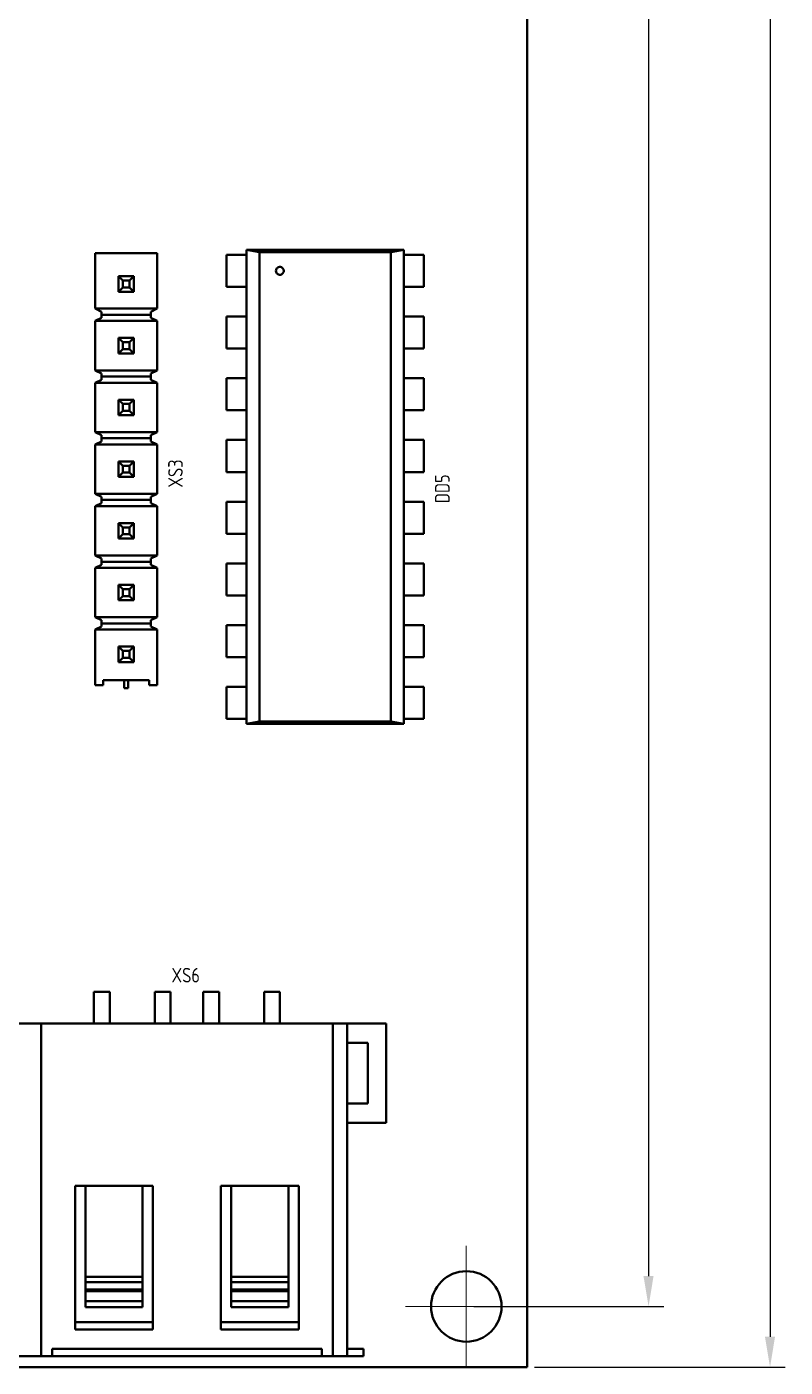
# Paper-space layout 'Layout1' of a CAD drawing. Extents: x -1 to 840, y -1 to 593.
# Drawn here: x 204.5 to 267, y 279.2 to 389.5 of the extents above; entities that cross this region are included whole.
import ezdxf

# ---------------------------------------------------------------- set-up
doc = ezdxf.new("R2010")
doc.units = 0
doc.header["$MEASUREMENT"] = 0
doc.layers.get('0').update_dxf_attribs({"linetype": 'CONTINUOUS', "lineweight": 15})
doc.layers.get('DEFPOINTS').update_dxf_attribs({"linetype": 'CONTINUOUS'})
doc.layers.add('Основная', color=7, linetype='CONTINUOUS', lineweight=40)
doc.styles.add('GOST type A0', font='', dxfattribs={"oblique": 15, "height": 3.5})
doc.styles.get('GOST type A0').set_extended_font_data('GOST type A')
doc.dimstyles.new('ISO-25', dxfattribs={"dimtxt": 2.5, "dimasz": 2.5, "dimexe": 1.25, "dimexo": 0.625, "dimtad": 1, "dimtxsty": 'Standard', "dimcen": 2.5, "dimadec": 0, "dimazin": 0, "dimtfac": 1, "dimtmove": 0, "dimatfit": 3, "dimfxl": 1, "dimarcsym": 0})

# ---------------------------------------------------------------- blocks, each defined once
blk = doc.blocks.new('*D23')
at = {"color": 0, "lineweight": -2, "transparency": 16777216}
for p, q in [((241.33, 514.17), (256.96, 514.17)), ((255.71, 511.67), (255.71, 286.67)), ((241.33, 284.17), (256.96, 284.17))]:
    blk.add_line(p, q, dxfattribs=at)
at = {"color": 0, "transparency": 16777216}
for points in [[(255.29, 511.67), (256.12, 511.67), (255.71, 514.17)], [(255.29, 286.67), (256.12, 286.67), (255.71, 284.17)]]:
    blk.add_solid(points, dxfattribs=at)
at = {"layer": 'DEFPOINTS', "color": 0, "transparency": 16777216}
for p in [(240.71, 514.17), (240.71, 284.17), (255.71, 284.17)]:
    blk.add_point(p, dxfattribs=at)
at = {"color": 0, "transparency": 16777216, "insert": (253.33, 399.17), "char_height": 3.5, "attachment_point": 5, "rotation": 90, "style": 'GOST type A0'}
blk.add_mtext('115*', dxfattribs=at)
blk = doc.blocks.new('*D24')
at = {"color": 0, "lineweight": -2, "transparency": 16777216}
for p, q in [((206.53, 536.37), (266.96, 536.37)), ((265.71, 533.87), (265.71, 281.67)), ((246.33, 279.17), (266.96, 279.17))]:
    blk.add_line(p, q, dxfattribs=at)
at = {"color": 0, "transparency": 16777216}
for points in [[(265.29, 533.87), (266.12, 533.87), (265.71, 536.37)], [(265.29, 281.67), (266.12, 281.67), (265.71, 279.17)]]:
    blk.add_solid(points, dxfattribs=at)
at = {"layer": 'DEFPOINTS', "color": 0, "transparency": 16777216}
for p in [(205.9, 536.37), (245.71, 279.17), (265.71, 279.17)]:
    blk.add_point(p, dxfattribs=at)
at = {"color": 0, "transparency": 16777216, "insert": (263.07, 407.77), "char_height": 3.5, "attachment_point": 5, "rotation": 90, "style": 'GOST type A0'}
blk.add_mtext('128,6*', dxfattribs=at)

psp = doc.layouts.get("Layout1")

# ---------------------------------------------------------------- linework, layer by layer
for p, q in [((240.706, 279.167), (240.706, 289.167)), ((240.706, 279.167), (240.706, 289.167)), ((235.706, 284.167), (245.706, 284.167)), ((235.706, 284.167), (245.706, 284.167))]:
    psp.add_line(p, q)
at = {"layer": 'Основная'}
for p, q in [((245.706, 279.167), (245.706, 519.167)), ((215.246, 370.867), (210.166, 370.867)), ((210.166, 370.867), (210.166, 366.295)), ((210.166, 370.867), (210.166, 366.295)), ((215.246, 370.867), (210.166, 370.867)), ((215.246, 370.867), (210.166, 370.867)), ((210.166, 370.867), (210.166, 366.295)), ((210.166, 370.867), (210.166, 366.295)), ((215.246, 370.867), (210.166, 370.867)), ((215.246, 366.295), (215.246, 370.867)), ((215.246, 370.867), (215.246, 366.295)), ((215.246, 366.295), (215.246, 370.867)), ((215.246, 370.867), (215.246, 366.295)), ((222.608, 370.727), (220.958, 370.727)), ((220.958, 370.727), (220.958, 368.087)), ((220.958, 370.727), (222.608, 370.727)), ((220.958, 368.087), (220.958, 370.727)), ((222.608, 370.727), (220.958, 370.727)), ((220.958, 370.727), (220.958, 368.087)), ((220.958, 370.727), (222.608, 370.727)), ((220.958, 368.087), (220.958, 370.727)), ((235.564, 371.135), (222.608, 371.135)), ((222.608, 371.135), (222.608, 370.727)), ((222.608, 332.119), (222.608, 371.135)), ((222.608, 371.135), (223.676, 370.931)), ((222.608, 371.135), (235.564, 371.135)), ((235.564, 371.135), (222.608, 371.135)), ((222.608, 371.135), (222.608, 370.727)), ((222.608, 332.119), (222.608, 371.135)), ((222.608, 371.135), (223.676, 370.931)), ((222.608, 371.135), (235.564, 371.135)), ((223.676, 332.323), (223.676, 370.931)), ((223.676, 370.931), (234.496, 370.931)), ((223.676, 332.323), (223.676, 370.931)), ((223.676, 370.931), (234.496, 370.931)), ((234.496, 370.931), (235.564, 371.135)), ((234.496, 370.931), (235.564, 371.135)), ((234.496, 332.323), (234.496, 370.931)), ((234.496, 332.323), (234.496, 370.931)), ((235.564, 370.727), (235.564, 371.135)), ((235.564, 332.119), (235.564, 371.135)), ((235.564, 370.727), (235.564, 371.135)), ((235.564, 332.119), (235.564, 371.135)), ((237.214, 370.727), (235.564, 370.727)), ((235.564, 370.727), (237.214, 370.727)), ((237.214, 370.727), (235.564, 370.727)), ((235.564, 370.727), (237.214, 370.727)), ((237.214, 368.087), (237.214, 370.727)), ((237.214, 370.727), (237.214, 368.087)), ((237.214, 368.087), (237.214, 370.727)), ((237.214, 370.727), (237.214, 368.087)), ((225.07, 369.563), (225.118, 369.629)), ((225.07, 369.563), (225.118, 369.629)), ((225.118, 369.629), (225.18, 369.681)), ((225.118, 369.629), (225.18, 369.681)), ((225.18, 369.681), (225.254, 369.715)), ((225.18, 369.681), (225.254, 369.715)), ((225.254, 369.715), (225.334, 369.731)), ((225.254, 369.715), (225.334, 369.731)), ((225.334, 369.731), (225.414, 369.725)), ((225.334, 369.731), (225.414, 369.725)), ((225.414, 369.725), (225.492, 369.699)), ((225.414, 369.725), (225.492, 369.699)), ((225.492, 369.699), (225.56, 369.657)), ((225.492, 369.699), (225.56, 369.657)), ((225.56, 369.657), (225.616, 369.597)), ((225.56, 369.657), (225.616, 369.597)), ((225.616, 369.597), (225.654, 369.527)), ((225.616, 369.597), (225.654, 369.527)), ((212.072, 368.961), (212.072, 367.691)), ((212.072, 368.961), (212.424, 368.609)), ((213.342, 368.961), (212.072, 368.961)), ((212.072, 368.961), (212.072, 367.691)), ((212.072, 368.961), (212.424, 368.609)), ((213.342, 368.961), (212.072, 368.961)), ((212.424, 368.609), (212.424, 368.043)), ((212.99, 368.609), (212.424, 368.609)), ((212.424, 368.609), (212.424, 368.043)), ((212.99, 368.609), (212.424, 368.609)), ((213.342, 368.961), (212.99, 368.609)), ((213.342, 368.961), (212.99, 368.609)), ((212.99, 368.609), (212.99, 368.043)), ((212.99, 368.609), (212.99, 368.043)), ((213.342, 368.961), (213.342, 367.691)), ((213.342, 368.961), (213.342, 367.691)), ((225.03, 369.407), (225.04, 369.487)), ((225.03, 369.407), (225.04, 369.487)), ((225.03, 369.407), (225.04, 369.327)), ((225.03, 369.407), (225.04, 369.327)), ((225.04, 369.487), (225.07, 369.563)), ((225.04, 369.487), (225.07, 369.563)), ((225.04, 369.327), (225.07, 369.251)), ((225.04, 369.327), (225.07, 369.251)), ((225.07, 369.251), (225.118, 369.185)), ((225.07, 369.251), (225.118, 369.185)), ((225.118, 369.185), (225.18, 369.133)), ((225.118, 369.185), (225.18, 369.133)), ((225.18, 369.133), (225.254, 369.099)), ((225.18, 369.133), (225.254, 369.099)), ((225.254, 369.099), (225.334, 369.083)), ((225.254, 369.099), (225.334, 369.083)), ((225.334, 369.083), (225.414, 369.089)), ((225.334, 369.083), (225.414, 369.089)), ((225.414, 369.089), (225.492, 369.113)), ((225.414, 369.089), (225.492, 369.113)), ((225.492, 369.113), (225.56, 369.157)), ((225.492, 369.113), (225.56, 369.157)), ((225.56, 369.157), (225.616, 369.217)), ((225.56, 369.157), (225.616, 369.217)), ((225.616, 369.217), (225.654, 369.287)), ((225.616, 369.217), (225.654, 369.287)), ((225.654, 369.527), (225.674, 369.447)), ((225.654, 369.527), (225.674, 369.447)), ((225.654, 369.287), (225.674, 369.367)), ((225.654, 369.287), (225.674, 369.367)), ((225.674, 369.447), (225.674, 369.367)), ((225.674, 369.447), (225.674, 369.367)), ((212.424, 368.043), (212.072, 367.691)), ((212.424, 368.043), (212.072, 367.691)), ((213.342, 367.691), (212.072, 367.691)), ((213.342, 367.691), (212.072, 367.691)), ((212.99, 368.043), (212.424, 368.043)), ((212.99, 368.043), (212.424, 368.043)), ((212.99, 368.043), (213.342, 367.691)), ((212.99, 368.043), (213.342, 367.691)), ((220.958, 368.087), (222.608, 368.087)), ((220.958, 368.087), (222.608, 368.087)), ((220.958, 368.087), (222.608, 368.087)), ((220.958, 368.087), (222.608, 368.087)), ((222.608, 368.087), (222.608, 365.647)), ((222.608, 368.087), (222.608, 365.647)), ((235.564, 365.647), (235.564, 368.087)), ((235.564, 368.087), (237.214, 368.087)), ((235.564, 368.087), (237.214, 368.087)), ((235.564, 365.647), (235.564, 368.087)), ((235.564, 368.087), (237.214, 368.087)), ((235.564, 368.087), (237.214, 368.087)), ((210.166, 366.295), (210.674, 366.047)), ((210.166, 366.295), (210.674, 366.047)), ((215.246, 366.295), (210.166, 366.295)), ((210.166, 366.295), (210.674, 366.047)), ((210.166, 366.295), (210.674, 366.047)), ((215.246, 366.295), (210.166, 366.295)), ((214.738, 366.047), (215.246, 366.295)), ((215.246, 366.295), (214.738, 366.047)), ((214.738, 366.047), (215.246, 366.295)), ((215.246, 366.295), (214.738, 366.047)), ((210.674, 365.527), (210.166, 365.279)), ((210.674, 365.527), (210.166, 365.279)), ((210.674, 365.527), (210.166, 365.279)), ((210.674, 365.527), (210.166, 365.279)), ((210.166, 365.279), (210.166, 361.215)), ((210.166, 365.279), (210.166, 361.215)), ((215.246, 365.279), (210.166, 365.279)), ((210.166, 365.279), (210.166, 361.215)), ((210.166, 365.279), (210.166, 361.215)), ((215.246, 365.279), (210.166, 365.279)), ((210.674, 366.047), (210.674, 365.527)), ((210.674, 366.047), (210.674, 365.787)), ((210.674, 366.047), (210.674, 365.527)), ((210.674, 366.047), (210.674, 365.787)), ((210.674, 365.787), (210.674, 365.527)), ((214.738, 365.787), (210.674, 365.787)), ((210.674, 365.787), (210.674, 365.527)), ((214.738, 365.787), (210.674, 365.787)), ((214.738, 365.527), (214.738, 366.047)), ((214.738, 366.047), (214.738, 365.787)), ((214.738, 365.527), (214.738, 366.047)), ((214.738, 366.047), (214.738, 365.787)), ((214.738, 365.787), (214.738, 365.527)), ((214.738, 365.787), (214.738, 365.527)), ((215.246, 365.279), (214.738, 365.527)), ((214.738, 365.527), (215.246, 365.279)), ((215.246, 365.279), (214.738, 365.527)), ((214.738, 365.527), (215.246, 365.279)), ((215.246, 361.215), (215.246, 365.279)), ((215.246, 365.279), (215.246, 361.215)), ((215.246, 361.215), (215.246, 365.279)), ((215.246, 365.279), (215.246, 361.215)), ((222.608, 365.647), (220.958, 365.647)), ((220.958, 365.647), (220.958, 363.007)), ((220.958, 365.647), (222.608, 365.647)), ((220.958, 363.007), (220.958, 365.647)), ((222.608, 365.647), (220.958, 365.647)), ((220.958, 365.647), (220.958, 363.007)), ((220.958, 365.647), (222.608, 365.647)), ((220.958, 363.007), (220.958, 365.647)), ((237.214, 365.647), (235.564, 365.647)), ((235.564, 365.647), (237.214, 365.647)), ((237.214, 365.647), (235.564, 365.647)), ((235.564, 365.647), (237.214, 365.647)), ((237.214, 363.007), (237.214, 365.647)), ((237.214, 365.647), (237.214, 363.007)), ((237.214, 363.007), (237.214, 365.647)), ((237.214, 365.647), (237.214, 363.007)), ((212.072, 363.881), (212.072, 362.611)), ((212.072, 363.881), (212.424, 363.529)), ((213.342, 363.881), (212.072, 363.881)), ((212.072, 363.881), (212.072, 362.611)), ((212.072, 363.881), (212.424, 363.529)), ((213.342, 363.881), (212.072, 363.881)), ((212.424, 363.529), (212.424, 362.963)), ((212.424, 363.529), (212.99, 363.529)), ((212.424, 363.529), (212.424, 362.963)), ((212.424, 363.529), (212.99, 363.529)), ((213.342, 363.881), (212.99, 363.529)), ((213.342, 363.881), (212.99, 363.529)), ((212.99, 363.529), (212.99, 362.963)), ((212.99, 363.529), (212.99, 362.963)), ((213.342, 363.881), (213.342, 362.611)), ((213.342, 363.881), (213.342, 362.611)), ((220.958, 363.007), (222.608, 363.007)), ((220.958, 363.007), (222.608, 363.007)), ((220.958, 363.007), (222.608, 363.007)), ((220.958, 363.007), (222.608, 363.007)), ((222.608, 363.007), (222.608, 360.567)), ((222.608, 363.007), (222.608, 360.567)), ((235.564, 360.567), (235.564, 363.007)), ((235.564, 363.007), (237.214, 363.007)), ((235.564, 363.007), (237.214, 363.007)), ((235.564, 360.567), (235.564, 363.007)), ((235.564, 363.007), (237.214, 363.007)), ((235.564, 363.007), (237.214, 363.007)), ((212.424, 362.963), (212.072, 362.611)), ((212.424, 362.963), (212.072, 362.611)), ((213.342, 362.611), (212.072, 362.611)), ((213.342, 362.611), (212.072, 362.611)), ((212.99, 362.963), (212.424, 362.963)), ((212.99, 362.963), (212.424, 362.963)), ((212.99, 362.963), (213.342, 362.611)), ((212.99, 362.963), (213.342, 362.611)), ((210.166, 361.215), (210.674, 360.967)), ((210.166, 361.215), (210.674, 360.967)), ((215.246, 361.215), (210.166, 361.215)), ((210.166, 361.215), (210.674, 360.967)), ((210.166, 361.215), (210.674, 360.967)), ((215.246, 361.215), (210.166, 361.215)), ((210.674, 360.967), (210.674, 360.447)), ((210.674, 360.967), (210.674, 360.707)), ((210.674, 360.967), (210.674, 360.447)), ((210.674, 360.967), (210.674, 360.707)), ((214.738, 360.967), (215.246, 361.215)), ((215.246, 361.215), (214.738, 360.967)), ((214.738, 360.967), (215.246, 361.215)), ((215.246, 361.215), (214.738, 360.967)), ((214.738, 360.447), (214.738, 360.967)), ((214.738, 360.967), (214.738, 360.707)), ((214.738, 360.447), (214.738, 360.967)), ((214.738, 360.967), (214.738, 360.707)), ((210.674, 360.447), (210.166, 360.199)), ((210.674, 360.447), (210.166, 360.199)), ((210.674, 360.447), (210.166, 360.199)), ((210.674, 360.447), (210.166, 360.199)), ((210.166, 360.199), (210.166, 356.135)), ((210.166, 360.199), (210.166, 356.135)), ((215.246, 360.199), (210.166, 360.199)), ((210.166, 360.199), (210.166, 356.135)), ((210.166, 360.199), (210.166, 356.135)), ((215.246, 360.199), (210.166, 360.199)), ((210.674, 360.707), (210.674, 360.447)), ((214.738, 360.707), (210.674, 360.707)), ((210.674, 360.707), (210.674, 360.447)), ((214.738, 360.707), (210.674, 360.707)), ((214.738, 360.707), (214.738, 360.447)), ((214.738, 360.707), (214.738, 360.447)), ((215.246, 360.199), (214.738, 360.447)), ((214.738, 360.447), (215.246, 360.199)), ((215.246, 360.199), (214.738, 360.447)), ((214.738, 360.447), (215.246, 360.199)), ((215.246, 356.135), (215.246, 360.199)), ((215.246, 360.199), (215.246, 356.135)), ((215.246, 356.135), (215.246, 360.199)), ((215.246, 360.199), (215.246, 356.135)), ((222.608, 360.567), (220.958, 360.567)), ((220.958, 360.567), (220.958, 357.927)), ((220.958, 360.567), (222.608, 360.567)), ((220.958, 357.927), (220.958, 360.567)), ((222.608, 360.567), (220.958, 360.567)), ((220.958, 360.567), (220.958, 357.927)), ((220.958, 360.567), (222.608, 360.567)), ((220.958, 357.927), (220.958, 360.567)), ((237.214, 360.567), (235.564, 360.567)), ((235.564, 360.567), (237.214, 360.567)), ((237.214, 360.567), (235.564, 360.567)), ((235.564, 360.567), (237.214, 360.567)), ((237.214, 357.927), (237.214, 360.567)), ((237.214, 360.567), (237.214, 357.927)), ((237.214, 357.927), (237.214, 360.567)), ((237.214, 360.567), (237.214, 357.927)), ((212.072, 358.801), (212.072, 357.531)), ((212.072, 358.801), (212.424, 358.449)), ((213.342, 358.801), (212.072, 358.801)), ((212.072, 358.801), (212.072, 357.531)), ((212.072, 358.801), (212.424, 358.449)), ((213.342, 358.801), (212.072, 358.801)), ((213.342, 358.801), (212.99, 358.449)), ((213.342, 358.801), (212.99, 358.449)), ((213.342, 358.801), (213.342, 357.531)), ((213.342, 358.801), (213.342, 357.531)), ((212.424, 357.883), (212.072, 357.531)), ((212.424, 357.883), (212.072, 357.531)), ((213.342, 357.531), (212.072, 357.531)), ((213.342, 357.531), (212.072, 357.531)), ((212.424, 358.449), (212.424, 357.883)), ((212.424, 358.449), (212.99, 358.449)), ((212.424, 358.449), (212.424, 357.883)), ((212.424, 358.449), (212.99, 358.449)), ((212.99, 357.883), (212.424, 357.883)), ((212.99, 357.883), (212.424, 357.883)), ((212.99, 358.449), (212.99, 357.883)), ((212.99, 358.449), (212.99, 357.883)), ((212.99, 357.883), (213.342, 357.531)), ((212.99, 357.883), (213.342, 357.531)), ((220.958, 357.927), (222.608, 357.927)), ((220.958, 357.927), (222.608, 357.927)), ((220.958, 357.927), (222.608, 357.927)), ((220.958, 357.927), (222.608, 357.927)), ((222.608, 357.927), (222.608, 355.487)), ((222.608, 357.927), (222.608, 355.487)), ((235.564, 355.487), (235.564, 357.927)), ((235.564, 357.927), (237.214, 357.927)), ((235.564, 357.927), (237.214, 357.927)), ((235.564, 355.487), (235.564, 357.927)), ((235.564, 357.927), (237.214, 357.927)), ((235.564, 357.927), (237.214, 357.927)), ((210.166, 356.135), (210.674, 355.887)), ((210.166, 356.135), (210.674, 355.887)), ((210.166, 356.135), (215.246, 356.135)), ((210.166, 356.135), (210.674, 355.887)), ((210.166, 356.135), (210.674, 355.887)), ((210.166, 356.135), (215.246, 356.135)), ((210.674, 355.367), (210.166, 355.119)), ((210.674, 355.367), (210.166, 355.119)), ((210.674, 355.367), (210.166, 355.119)), ((210.674, 355.367), (210.166, 355.119)), ((210.674, 355.887), (210.674, 355.367)), ((210.674, 355.887), (210.674, 355.627)), ((210.674, 355.887), (210.674, 355.367)), ((210.674, 355.887), (210.674, 355.627)), ((210.674, 355.627), (210.674, 355.367)), ((210.674, 355.627), (214.738, 355.627)), ((210.674, 355.627), (210.674, 355.367)), ((210.674, 355.627), (214.738, 355.627)), ((214.738, 355.887), (215.246, 356.135)), ((215.246, 356.135), (214.738, 355.887)), ((214.738, 355.887), (215.246, 356.135)), ((215.246, 356.135), (214.738, 355.887)), ((214.738, 355.367), (214.738, 355.887)), ((214.738, 355.887), (214.738, 355.627)), ((214.738, 355.367), (214.738, 355.887)), ((214.738, 355.887), (214.738, 355.627)), ((214.738, 355.627), (214.738, 355.367)), ((214.738, 355.627), (214.738, 355.367)), ((215.246, 355.119), (214.738, 355.367)), ((214.738, 355.367), (215.246, 355.119)), ((215.246, 355.119), (214.738, 355.367)), ((214.738, 355.367), (215.246, 355.119)), ((222.608, 355.487), (220.958, 355.487)), ((220.958, 355.487), (220.958, 352.847)), ((220.958, 355.487), (222.608, 355.487)), ((220.958, 352.847), (220.958, 355.487)), ((222.608, 355.487), (220.958, 355.487)), ((220.958, 355.487), (220.958, 352.847)), ((220.958, 355.487), (222.608, 355.487)), ((220.958, 352.847), (220.958, 355.487)), ((237.214, 355.487), (235.564, 355.487)), ((235.564, 355.487), (237.214, 355.487)), ((237.214, 355.487), (235.564, 355.487)), ((235.564, 355.487), (237.214, 355.487)), ((237.214, 352.847), (237.214, 355.487)), ((237.214, 355.487), (237.214, 352.847)), ((237.214, 352.847), (237.214, 355.487)), ((237.214, 355.487), (237.214, 352.847)), ((210.166, 355.119), (210.166, 351.055)), ((210.166, 355.119), (210.166, 351.055)), ((210.166, 355.119), (215.246, 355.119)), ((210.166, 355.119), (210.166, 351.055)), ((210.166, 355.119), (210.166, 351.055)), ((210.166, 355.119), (215.246, 355.119)), ((215.246, 351.055), (215.246, 355.119)), ((215.246, 355.119), (215.246, 351.055)), ((215.246, 351.055), (215.246, 355.119)), ((215.246, 355.119), (215.246, 351.055)), ((212.072, 353.721), (212.072, 352.451)), ((212.072, 353.721), (212.424, 353.369)), ((212.072, 353.721), (213.342, 353.721)), ((212.072, 353.721), (212.072, 352.451)), ((212.072, 353.721), (212.424, 353.369)), ((212.072, 353.721), (213.342, 353.721)), ((212.424, 353.369), (212.424, 352.803)), ((212.99, 353.369), (212.424, 353.369)), ((212.424, 353.369), (212.424, 352.803)), ((212.99, 353.369), (212.424, 353.369)), ((213.342, 353.721), (212.99, 353.369)), ((213.342, 353.721), (212.99, 353.369)), ((212.99, 353.369), (212.99, 352.803)), ((212.99, 353.369), (212.99, 352.803)), ((213.342, 353.721), (213.342, 352.451)), ((213.342, 353.721), (213.342, 352.451)), ((212.424, 352.803), (212.072, 352.451)), ((212.424, 352.803), (212.072, 352.451)), ((213.342, 352.451), (212.072, 352.451)), ((213.342, 352.451), (212.072, 352.451)), ((212.424, 352.803), (212.99, 352.803)), ((212.424, 352.803), (212.99, 352.803)), ((212.99, 352.803), (213.342, 352.451)), ((212.99, 352.803), (213.342, 352.451)), ((220.958, 352.847), (222.608, 352.847)), ((220.958, 352.847), (222.608, 352.847)), ((220.958, 352.847), (222.608, 352.847)), ((220.958, 352.847), (222.608, 352.847)), ((222.608, 352.847), (222.608, 350.407)), ((222.608, 352.847), (222.608, 350.407)), ((235.564, 350.407), (235.564, 352.847)), ((235.564, 352.847), (237.214, 352.847)), ((235.564, 352.847), (237.214, 352.847)), ((235.564, 350.407), (235.564, 352.847)), ((235.564, 352.847), (237.214, 352.847)), ((235.564, 352.847), (237.214, 352.847)), ((210.166, 351.055), (210.674, 350.807)), ((210.166, 351.055), (210.674, 350.807)), ((210.166, 351.055), (215.246, 351.055)), ((210.166, 351.055), (210.674, 350.807)), ((210.166, 351.055), (210.674, 350.807)), ((210.166, 351.055), (215.246, 351.055)), ((214.738, 350.807), (215.246, 351.055)), ((215.246, 351.055), (214.738, 350.807)), ((214.738, 350.807), (215.246, 351.055)), ((215.246, 351.055), (214.738, 350.807)), ((210.674, 350.287), (210.166, 350.039)), ((210.674, 350.287), (210.166, 350.039)), ((210.674, 350.287), (210.166, 350.039)), ((210.674, 350.287), (210.166, 350.039)), ((210.166, 350.039), (210.166, 345.975)), ((210.166, 350.039), (210.166, 345.975)), ((210.166, 350.039), (215.246, 350.039)), ((210.166, 350.039), (210.166, 345.975)), ((210.166, 350.039), (210.166, 345.975)), ((210.166, 350.039), (215.246, 350.039)), ((210.674, 350.807), (210.674, 350.287)), ((210.674, 350.807), (210.674, 350.547)), ((210.674, 350.807), (210.674, 350.287)), ((210.674, 350.807), (210.674, 350.547)), ((210.674, 350.547), (210.674, 350.287)), ((210.674, 350.547), (214.738, 350.547)), ((210.674, 350.547), (210.674, 350.287)), ((210.674, 350.547), (214.738, 350.547)), ((214.738, 350.287), (214.738, 350.807)), ((214.738, 350.807), (214.738, 350.547)), ((214.738, 350.287), (214.738, 350.807)), ((214.738, 350.807), (214.738, 350.547)), ((214.738, 350.547), (214.738, 350.287)), ((214.738, 350.547), (214.738, 350.287)), ((215.246, 350.039), (214.738, 350.287)), ((214.738, 350.287), (215.246, 350.039)), ((215.246, 350.039), (214.738, 350.287)), ((214.738, 350.287), (215.246, 350.039)), ((215.246, 345.975), (215.246, 350.039)), ((215.246, 350.039), (215.246, 345.975)), ((215.246, 345.975), (215.246, 350.039)), ((215.246, 350.039), (215.246, 345.975)), ((222.608, 350.407), (220.958, 350.407)), ((220.958, 350.407), (220.958, 347.767)), ((220.958, 350.407), (222.608, 350.407)), ((220.958, 347.767), (220.958, 350.407)), ((222.608, 350.407), (220.958, 350.407)), ((220.958, 350.407), (220.958, 347.767)), ((220.958, 350.407), (222.608, 350.407)), ((220.958, 347.767), (220.958, 350.407)), ((237.214, 350.407), (235.564, 350.407)), ((235.564, 350.407), (237.214, 350.407)), ((237.214, 350.407), (235.564, 350.407)), ((235.564, 350.407), (237.214, 350.407)), ((237.214, 347.767), (237.214, 350.407)), ((237.214, 350.407), (237.214, 347.767)), ((237.214, 347.767), (237.214, 350.407)), ((237.214, 350.407), (237.214, 347.767)), ((212.072, 348.641), (212.072, 347.371)), ((212.072, 348.641), (212.424, 348.289)), ((213.342, 348.641), (212.072, 348.641)), ((212.072, 348.641), (212.072, 347.371)), ((212.072, 348.641), (212.424, 348.289)), ((213.342, 348.641), (212.072, 348.641)), ((213.342, 348.641), (212.99, 348.289)), ((213.342, 348.641), (212.99, 348.289)), ((213.342, 348.641), (213.342, 347.371)), ((213.342, 348.641), (213.342, 347.371)), ((212.424, 347.723), (212.072, 347.371)), ((212.424, 347.723), (212.072, 347.371)), ((212.424, 348.289), (212.424, 347.723)), ((212.424, 348.289), (212.99, 348.289)), ((212.424, 348.289), (212.424, 347.723)), ((212.424, 348.289), (212.99, 348.289)), ((212.99, 347.723), (212.424, 347.723)), ((212.99, 347.723), (212.424, 347.723)), ((212.99, 348.289), (212.99, 347.723)), ((212.99, 348.289), (212.99, 347.723)), ((212.99, 347.723), (213.342, 347.371)), ((212.99, 347.723), (213.342, 347.371)), ((220.958, 347.767), (222.608, 347.767)), ((220.958, 347.767), (222.608, 347.767)), ((220.958, 347.767), (222.608, 347.767)), ((220.958, 347.767), (222.608, 347.767)), ((222.608, 347.767), (222.608, 345.327)), ((222.608, 347.767), (222.608, 345.327)), ((235.564, 345.327), (235.564, 347.767)), ((235.564, 347.767), (237.214, 347.767)), ((235.564, 347.767), (237.214, 347.767)), ((235.564, 345.327), (235.564, 347.767)), ((235.564, 347.767), (237.214, 347.767)), ((235.564, 347.767), (237.214, 347.767)), ((213.342, 347.371), (212.072, 347.371)), ((213.342, 347.371), (212.072, 347.371)), ((210.166, 345.975), (210.674, 345.727)), ((210.166, 345.975), (210.674, 345.727)), ((215.246, 345.975), (210.166, 345.975)), ((210.166, 345.975), (210.674, 345.727)), ((210.166, 345.975), (210.674, 345.727)), ((215.246, 345.975), (210.166, 345.975)), ((210.674, 345.727), (210.674, 345.207)), ((210.674, 345.727), (210.674, 345.467)), ((210.674, 345.727), (210.674, 345.207)), ((210.674, 345.727), (210.674, 345.467)), ((210.674, 345.467), (210.674, 345.207)), ((214.738, 345.467), (210.674, 345.467)), ((210.674, 345.467), (210.674, 345.207)), ((214.738, 345.467), (210.674, 345.467)), ((214.738, 345.727), (215.246, 345.975)), ((215.246, 345.975), (214.738, 345.727)), ((214.738, 345.727), (215.246, 345.975)), ((215.246, 345.975), (214.738, 345.727)), ((214.738, 345.207), (214.738, 345.727)), ((214.738, 345.727), (214.738, 345.467)), ((214.738, 345.207), (214.738, 345.727)), ((214.738, 345.727), (214.738, 345.467)), ((214.738, 345.467), (214.738, 345.207)), ((214.738, 345.467), (214.738, 345.207)), ((222.608, 345.327), (220.958, 345.327)), ((220.958, 345.327), (220.958, 342.687)), ((220.958, 345.327), (222.608, 345.327)), ((220.958, 342.687), (220.958, 345.327)), ((222.608, 345.327), (220.958, 345.327)), ((220.958, 345.327), (220.958, 342.687)), ((220.958, 345.327), (222.608, 345.327)), ((220.958, 342.687), (220.958, 345.327)), ((237.214, 345.327), (235.564, 345.327)), ((235.564, 345.327), (237.214, 345.327)), ((237.214, 345.327), (235.564, 345.327)), ((235.564, 345.327), (237.214, 345.327)), ((237.214, 342.687), (237.214, 345.327)), ((237.214, 345.327), (237.214, 342.687)), ((237.214, 342.687), (237.214, 345.327)), ((237.214, 345.327), (237.214, 342.687)), ((210.674, 345.207), (210.166, 344.959)), ((210.674, 345.207), (210.166, 344.959)), ((210.674, 345.207), (210.166, 344.959)), ((210.674, 345.207), (210.166, 344.959)), ((210.166, 344.959), (210.166, 340.895)), ((210.166, 344.959), (210.166, 340.895)), ((215.246, 344.959), (210.166, 344.959)), ((210.166, 344.959), (210.166, 340.895)), ((210.166, 344.959), (210.166, 340.895)), ((215.246, 344.959), (210.166, 344.959)), ((215.246, 344.959), (214.738, 345.207)), ((214.738, 345.207), (215.246, 344.959)), ((215.246, 344.959), (214.738, 345.207)), ((214.738, 345.207), (215.246, 344.959)), ((215.246, 340.895), (215.246, 344.959)), ((215.246, 344.959), (215.246, 340.895)), ((215.246, 340.895), (215.246, 344.959)), ((215.246, 344.959), (215.246, 340.895)), ((212.072, 343.561), (212.072, 342.291)), ((212.072, 343.561), (212.424, 343.209)), ((213.342, 343.561), (212.072, 343.561)), ((212.072, 343.561), (212.072, 342.291)), ((212.072, 343.561), (212.424, 343.209)), ((213.342, 343.561), (212.072, 343.561)), ((212.424, 343.209), (212.424, 342.643)), ((212.99, 343.209), (212.424, 343.209)), ((212.424, 343.209), (212.424, 342.643)), ((212.99, 343.209), (212.424, 343.209)), ((213.342, 343.561), (212.99, 343.209)), ((213.342, 343.561), (212.99, 343.209)), ((212.99, 343.209), (212.99, 342.643)), ((212.99, 343.209), (212.99, 342.643)), ((213.342, 343.561), (213.342, 342.291)), ((213.342, 343.561), (213.342, 342.291)), ((212.424, 342.643), (212.072, 342.291)), ((212.424, 342.643), (212.072, 342.291)), ((213.342, 342.291), (212.072, 342.291)), ((213.342, 342.291), (212.072, 342.291)), ((212.99, 342.643), (212.424, 342.643)), ((212.99, 342.643), (212.424, 342.643)), ((212.99, 342.643), (213.342, 342.291)), ((212.99, 342.643), (213.342, 342.291)), ((220.958, 342.687), (222.608, 342.687)), ((220.958, 342.687), (222.608, 342.687)), ((220.958, 342.687), (222.608, 342.687)), ((220.958, 342.687), (222.608, 342.687)), ((222.608, 342.687), (222.608, 340.247)), ((222.608, 342.687), (222.608, 340.247)), ((235.564, 340.247), (235.564, 342.687)), ((235.564, 342.687), (237.214, 342.687)), ((235.564, 342.687), (237.214, 342.687)), ((235.564, 340.247), (235.564, 342.687)), ((235.564, 342.687), (237.214, 342.687)), ((235.564, 342.687), (237.214, 342.687)), ((210.166, 340.895), (210.674, 340.647)), ((210.166, 340.895), (210.674, 340.647)), ((215.246, 340.895), (210.166, 340.895)), ((210.166, 340.895), (210.674, 340.647)), ((210.166, 340.895), (210.674, 340.647)), ((215.246, 340.895), (210.166, 340.895)), ((210.674, 340.127), (210.166, 339.879)), ((210.674, 340.127), (210.166, 339.879)), ((210.674, 340.127), (210.166, 339.879)), ((210.674, 340.127), (210.166, 339.879)), ((210.166, 339.879), (210.166, 335.307)), ((210.166, 339.879), (210.166, 335.307)), ((215.246, 339.879), (210.166, 339.879)), ((210.166, 339.879), (210.166, 335.307)), ((210.166, 339.879), (210.166, 335.307)), ((215.246, 339.879), (210.166, 339.879)), ((210.674, 340.647), (210.674, 340.127)), ((210.674, 340.647), (210.674, 340.387)), ((210.674, 340.647), (210.674, 340.127)), ((210.674, 340.647), (210.674, 340.387)), ((210.674, 340.387), (210.674, 340.127)), ((214.738, 340.387), (210.674, 340.387)), ((210.674, 340.387), (210.674, 340.127)), ((214.738, 340.387), (210.674, 340.387)), ((214.738, 340.647), (215.246, 340.895)), ((215.246, 340.895), (214.738, 340.647)), ((214.738, 340.647), (215.246, 340.895)), ((215.246, 340.895), (214.738, 340.647)), ((214.738, 340.127), (214.738, 340.647)), ((214.738, 340.647), (214.738, 340.387)), ((214.738, 340.127), (214.738, 340.647)), ((214.738, 340.647), (214.738, 340.387)), ((214.738, 340.387), (214.738, 340.127)), ((214.738, 340.387), (214.738, 340.127)), ((215.246, 339.879), (214.738, 340.127)), ((214.738, 340.127), (215.246, 339.879)), ((215.246, 339.879), (214.738, 340.127)), ((214.738, 340.127), (215.246, 339.879)), ((215.246, 335.307), (215.246, 339.879)), ((215.246, 339.879), (215.246, 335.307)), ((215.246, 335.307), (215.246, 339.879)), ((215.246, 339.879), (215.246, 335.307)), ((222.608, 340.247), (220.958, 340.247)), ((220.958, 340.247), (220.958, 337.607)), ((220.958, 340.247), (222.608, 340.247)), ((220.958, 337.607), (220.958, 340.247)), ((222.608, 340.247), (220.958, 340.247)), ((220.958, 340.247), (220.958, 337.607)), ((220.958, 340.247), (222.608, 340.247)), ((220.958, 337.607), (220.958, 340.247)), ((237.214, 340.247), (235.564, 340.247)), ((235.564, 340.247), (237.214, 340.247)), ((237.214, 340.247), (235.564, 340.247)), ((235.564, 340.247), (237.214, 340.247)), ((237.214, 337.607), (237.214, 340.247)), ((237.214, 340.247), (237.214, 337.607)), ((237.214, 337.607), (237.214, 340.247)), ((237.214, 340.247), (237.214, 337.607)), ((212.072, 338.481), (212.072, 337.211)), ((212.072, 338.481), (212.424, 338.129)), ((213.342, 338.481), (212.072, 338.481)), ((212.072, 338.481), (212.072, 337.211)), ((212.072, 338.481), (212.424, 338.129)), ((213.342, 338.481), (212.072, 338.481)), ((212.424, 338.129), (212.424, 337.563)), ((212.99, 338.129), (212.424, 338.129)), ((212.424, 338.129), (212.424, 337.563)), ((212.99, 338.129), (212.424, 338.129)), ((213.342, 338.481), (212.99, 338.129)), ((213.342, 338.481), (212.99, 338.129)), ((212.99, 338.129), (212.99, 337.563)), ((212.99, 338.129), (212.99, 337.563)), ((213.342, 338.481), (213.342, 337.211)), ((213.342, 338.481), (213.342, 337.211)), ((220.958, 337.607), (222.608, 337.607)), ((220.958, 337.607), (222.608, 337.607)), ((220.958, 337.607), (222.608, 337.607)), ((220.958, 337.607), (222.608, 337.607)), ((222.608, 337.607), (222.608, 335.167)), ((222.608, 337.607), (222.608, 335.167)), ((235.564, 335.167), (235.564, 337.607)), ((235.564, 337.607), (237.214, 337.607)), ((235.564, 337.607), (237.214, 337.607)), ((235.564, 335.167), (235.564, 337.607)), ((235.564, 337.607), (237.214, 337.607)), ((235.564, 337.607), (237.214, 337.607)), ((212.424, 337.563), (212.072, 337.211)), ((212.424, 337.563), (212.072, 337.211)), ((213.342, 337.211), (212.072, 337.211)), ((213.342, 337.211), (212.072, 337.211)), ((212.99, 337.563), (212.424, 337.563)), ((212.99, 337.563), (212.424, 337.563)), ((212.99, 337.563), (213.342, 337.211)), ((212.99, 337.563), (213.342, 337.211)), ((210.826, 335.307), (210.826, 335.713)), ((210.826, 335.713), (212.534, 335.713)), ((214.586, 335.713), (210.826, 335.713)), ((210.826, 335.713), (210.826, 335.307)), ((210.826, 335.307), (210.826, 335.713)), ((210.826, 335.713), (212.534, 335.713)), ((214.586, 335.713), (210.826, 335.713)), ((210.826, 335.713), (210.826, 335.307)), ((212.534, 335.713), (212.534, 335.053)), ((212.534, 335.713), (212.534, 335.053)), ((212.534, 335.713), (212.534, 335.053)), ((212.534, 335.713), (212.534, 335.053)), ((212.878, 335.053), (212.878, 335.713)), ((212.878, 335.713), (214.586, 335.713)), ((212.878, 335.713), (212.878, 335.053)), ((212.878, 335.053), (212.878, 335.713)), ((212.878, 335.713), (214.586, 335.713)), ((212.878, 335.713), (212.878, 335.053)), ((214.586, 335.713), (214.586, 335.307)), ((214.586, 335.713), (214.586, 335.307)), ((214.586, 335.713), (214.586, 335.307)), ((214.586, 335.713), (214.586, 335.307)), ((210.166, 335.307), (210.826, 335.307)), ((210.826, 335.307), (210.166, 335.307)), ((210.166, 335.307), (210.826, 335.307)), ((210.826, 335.307), (210.166, 335.307)), ((212.534, 335.053), (212.878, 335.053)), ((212.878, 335.053), (212.534, 335.053)), ((212.534, 335.053), (212.878, 335.053)), ((212.878, 335.053), (212.534, 335.053)), ((214.586, 335.307), (215.246, 335.307)), ((215.246, 335.307), (214.586, 335.307)), ((214.586, 335.307), (215.246, 335.307)), ((215.246, 335.307), (214.586, 335.307)), ((222.608, 335.167), (220.958, 335.167)), ((220.958, 335.167), (220.958, 332.527)), ((220.958, 335.167), (222.608, 335.167)), ((220.958, 332.527), (220.958, 335.167)), ((222.608, 335.167), (220.958, 335.167)), ((220.958, 335.167), (220.958, 332.527)), ((220.958, 335.167), (222.608, 335.167)), ((220.958, 332.527), (220.958, 335.167)), ((237.214, 335.167), (235.564, 335.167)), ((235.564, 335.167), (237.214, 335.167)), ((237.214, 335.167), (235.564, 335.167)), ((235.564, 335.167), (237.214, 335.167)), ((237.214, 332.527), (237.214, 335.167)), ((237.214, 332.527), (237.214, 335.167)), ((237.214, 332.527), (237.214, 335.167)), ((237.214, 332.527), (237.214, 335.167)), ((220.958, 332.527), (222.608, 332.527)), ((220.958, 332.527), (222.608, 332.527)), ((220.958, 332.527), (222.608, 332.527)), ((220.958, 332.527), (222.608, 332.527)), ((222.608, 332.527), (222.608, 332.119)), ((222.608, 332.527), (222.608, 332.119)), ((222.608, 332.119), (223.676, 332.323)), ((222.608, 332.119), (223.676, 332.323)), ((222.608, 332.119), (235.564, 332.119)), ((222.608, 332.119), (235.564, 332.119)), ((222.608, 332.119), (235.564, 332.119)), ((222.608, 332.119), (235.564, 332.119)), ((223.676, 332.323), (234.496, 332.323)), ((223.676, 332.323), (234.496, 332.323)), ((234.496, 332.323), (235.564, 332.119)), ((234.496, 332.323), (235.564, 332.119)), ((235.564, 332.527), (237.214, 332.527)), ((235.564, 332.119), (235.564, 332.527)), ((235.564, 332.527), (237.214, 332.527)), ((235.564, 332.527), (237.214, 332.527)), ((235.564, 332.119), (235.564, 332.527)), ((235.564, 332.527), (237.214, 332.527)), ((211.356, 310.067), (210.056, 310.067)), ((210.056, 310.067), (210.056, 307.467)), ((210.056, 310.067), (210.056, 307.467)), ((210.056, 310.067), (211.356, 310.067)), ((211.356, 310.067), (210.056, 310.067)), ((210.056, 310.067), (210.056, 307.467)), ((210.056, 310.067), (210.056, 307.467)), ((210.056, 310.067), (211.356, 310.067)), ((211.356, 307.467), (211.356, 310.067)), ((211.356, 310.067), (211.356, 307.467)), ((211.356, 307.467), (211.356, 310.067)), ((211.356, 310.067), (211.356, 307.467)), ((216.356, 310.067), (215.056, 310.067)), ((215.056, 310.067), (215.056, 307.467)), ((215.056, 310.067), (216.356, 310.067)), ((215.056, 307.467), (215.056, 310.067)), ((216.356, 310.067), (215.056, 310.067)), ((215.056, 310.067), (215.056, 307.467)), ((215.056, 310.067), (216.356, 310.067)), ((215.056, 307.467), (215.056, 310.067)), ((216.356, 307.467), (216.356, 310.067)), ((216.356, 307.467), (216.356, 310.067)), ((216.356, 307.467), (216.356, 310.067)), ((216.356, 307.467), (216.356, 310.067)), ((220.356, 310.067), (219.056, 310.067)), ((219.056, 310.067), (219.056, 307.467)), ((219.056, 310.067), (220.356, 310.067)), ((219.056, 307.467), (219.056, 310.067)), ((220.356, 310.067), (219.056, 310.067)), ((219.056, 310.067), (219.056, 307.467)), ((219.056, 310.067), (220.356, 310.067)), ((219.056, 307.467), (219.056, 310.067)), ((220.356, 307.467), (220.356, 310.067)), ((220.356, 307.467), (220.356, 310.067)), ((220.356, 307.467), (220.356, 310.067)), ((220.356, 307.467), (220.356, 310.067)), ((225.356, 310.067), (224.056, 310.067)), ((224.056, 310.067), (224.056, 307.467)), ((224.056, 310.067), (225.356, 310.067)), ((224.056, 310.067), (224.056, 307.467)), ((225.356, 310.067), (224.056, 310.067)), ((224.056, 310.067), (224.056, 307.467)), ((224.056, 310.067), (225.356, 310.067)), ((224.056, 310.067), (224.056, 307.467)), ((225.356, 307.467), (225.356, 310.067)), ((225.356, 310.067), (225.356, 307.467)), ((225.356, 307.467), (225.356, 310.067)), ((225.356, 310.067), (225.356, 307.467)), ((210.056, 307.467), (201.306, 307.467)), ((210.056, 307.467), (201.306, 307.467)), ((204.506, 307.467), (204.546, 307.467)), ((204.506, 307.467), (204.546, 307.467)), ((204.546, 307.467), (204.666, 307.467)), ((204.546, 307.467), (204.666, 307.467)), ((204.666, 307.467), (204.858, 307.467)), ((204.666, 307.467), (204.858, 307.467)), ((204.858, 307.467), (205.106, 307.467)), ((204.858, 307.467), (205.106, 307.467)), ((205.106, 307.467), (205.396, 307.467)), ((205.106, 307.467), (205.396, 307.467)), ((205.396, 307.467), (205.706, 307.467)), ((205.396, 307.467), (205.706, 307.467)), ((205.706, 307.467), (229.706, 307.467)), ((205.706, 307.467), (229.706, 307.467)), ((205.706, 280.067), (205.706, 307.467)), ((205.706, 307.467), (229.706, 307.467)), ((205.706, 307.467), (229.706, 307.467)), ((205.706, 280.067), (205.706, 307.467)), ((215.056, 307.467), (211.356, 307.467)), ((215.056, 307.467), (211.356, 307.467)), ((219.056, 307.467), (216.356, 307.467)), ((219.056, 307.467), (216.356, 307.467)), ((224.056, 307.467), (220.356, 307.467)), ((224.056, 307.467), (220.356, 307.467)), ((234.106, 307.467), (225.356, 307.467)), ((234.106, 307.467), (225.356, 307.467)), ((229.706, 307.467), (230.016, 307.467)), ((229.706, 280.067), (229.706, 307.467)), ((229.706, 307.467), (230.016, 307.467)), ((229.706, 280.067), (229.706, 307.467)), ((230.016, 307.467), (230.306, 307.467)), ((230.016, 307.467), (230.306, 307.467)), ((230.306, 307.467), (230.554, 307.467)), ((230.306, 307.467), (230.554, 307.467)), ((230.554, 307.467), (230.746, 307.467)), ((230.554, 307.467), (230.746, 307.467)), ((230.746, 307.467), (230.866, 307.467)), ((230.746, 307.467), (230.866, 307.467)), ((230.866, 307.467), (230.906, 307.467)), ((230.866, 307.467), (230.906, 307.467)), ((230.906, 280.067), (230.906, 307.467)), ((230.906, 307.467), (234.106, 307.467)), ((230.906, 280.067), (230.906, 307.467)), ((230.906, 307.467), (234.106, 307.467)), ((234.106, 299.267), (234.106, 307.467)), ((234.106, 299.267), (234.106, 307.467)), ((234.106, 299.267), (234.106, 307.467)), ((234.106, 299.267), (234.106, 307.467)), ((230.906, 305.867), (232.606, 305.867)), ((230.906, 305.867), (232.606, 305.867)), ((232.606, 300.867), (232.606, 305.867)), ((232.606, 300.867), (232.606, 305.867)), ((230.906, 300.867), (232.606, 300.867)), ((230.906, 300.867), (232.606, 300.867)), ((230.906, 280.667), (230.906, 299.267)), ((230.906, 299.267), (234.106, 299.267)), ((230.906, 299.267), (234.106, 299.267)), ((230.906, 280.667), (230.906, 299.267)), ((230.906, 299.267), (234.106, 299.267)), ((230.906, 299.267), (234.106, 299.267)), ((208.506, 294.107), (209.356, 294.107)), ((208.506, 282.267), (208.506, 294.107)), ((208.506, 294.107), (209.356, 294.107)), ((208.506, 282.267), (208.506, 294.107)), ((209.356, 294.107), (214.056, 294.107)), ((209.356, 286.607), (209.356, 294.107)), ((209.356, 294.107), (214.056, 294.107)), ((209.356, 286.607), (209.356, 294.107)), ((214.056, 294.107), (214.906, 294.107)), ((214.056, 286.607), (214.056, 294.107)), ((214.056, 294.107), (214.906, 294.107)), ((214.056, 286.607), (214.056, 294.107)), ((214.906, 282.267), (214.906, 294.107)), ((214.906, 282.267), (214.906, 294.107)), ((220.506, 294.107), (221.356, 294.107)), ((220.506, 282.267), (220.506, 294.107)), ((220.506, 294.107), (221.356, 294.107)), ((220.506, 282.267), (220.506, 294.107)), ((221.356, 294.107), (226.056, 294.107)), ((221.356, 286.607), (221.356, 294.107)), ((221.356, 294.107), (226.056, 294.107)), ((221.356, 286.607), (221.356, 294.107)), ((226.056, 294.107), (226.906, 294.107)), ((226.056, 286.607), (226.056, 294.107)), ((226.056, 294.107), (226.906, 294.107)), ((226.056, 286.607), (226.056, 294.107)), ((226.906, 282.267), (226.906, 294.107)), ((226.906, 282.267), (226.906, 294.107)), ((209.356, 286.607), (209.356, 286.453)), ((209.356, 286.607), (214.056, 286.607)), ((209.356, 286.607), (209.356, 286.453)), ((209.356, 286.607), (214.056, 286.607)), ((209.356, 286.453), (209.356, 286.303)), ((209.356, 286.453), (209.356, 286.303)), ((209.356, 286.303), (209.356, 286.163)), ((209.356, 286.303), (209.356, 286.163)), ((209.356, 286.163), (209.356, 285.571)), ((209.356, 286.163), (214.056, 286.163)), ((209.356, 286.163), (209.356, 285.571)), ((209.356, 286.163), (214.056, 286.163)), ((214.056, 286.607), (214.056, 286.453)), ((214.056, 286.607), (214.056, 286.453)), ((214.056, 286.453), (214.056, 286.303)), ((214.056, 286.453), (214.056, 286.303)), ((214.056, 286.303), (214.056, 286.163)), ((214.056, 286.303), (214.056, 286.163)), ((214.056, 285.571), (214.056, 286.163)), ((214.056, 285.571), (214.056, 286.163)), ((221.356, 286.607), (221.356, 286.453)), ((221.356, 286.607), (226.056, 286.607)), ((221.356, 286.607), (221.356, 286.453)), ((221.356, 286.607), (226.056, 286.607)), ((221.356, 286.453), (221.356, 286.303)), ((221.356, 286.453), (221.356, 286.303)), ((221.356, 286.303), (221.356, 286.163)), ((221.356, 286.303), (221.356, 286.163)), ((221.356, 285.571), (221.356, 286.163)), ((221.356, 286.163), (226.056, 286.163)), ((221.356, 285.571), (221.356, 286.163)), ((221.356, 286.163), (226.056, 286.163)), ((226.056, 286.607), (226.056, 286.453)), ((226.056, 286.607), (226.056, 286.453)), ((226.056, 286.453), (226.056, 286.303)), ((226.056, 286.453), (226.056, 286.303)), ((226.056, 286.303), (226.056, 286.163)), ((226.056, 286.303), (226.056, 286.163)), ((226.056, 286.163), (226.056, 285.571)), ((226.056, 286.163), (226.056, 285.571)), ((209.356, 285.571), (209.356, 285.547)), ((209.356, 285.571), (214.056, 285.571)), ((209.356, 285.571), (209.356, 285.547)), ((209.356, 285.571), (214.056, 285.571)), ((209.356, 285.547), (209.356, 285.523)), ((209.356, 285.547), (209.356, 285.523)), ((209.356, 285.523), (209.356, 285.497)), ((209.356, 285.523), (209.356, 285.497)), ((209.356, 285.497), (209.356, 285.475)), ((209.356, 285.497), (209.356, 285.475)), ((209.356, 285.475), (209.356, 285.453)), ((209.356, 285.475), (209.356, 285.453)), ((209.356, 285.453), (209.356, 285.435)), ((209.356, 285.453), (209.356, 285.435)), ((209.356, 285.435), (209.356, 284.607)), ((209.356, 285.435), (214.056, 285.435)), ((209.356, 285.435), (209.356, 284.607)), ((209.356, 285.435), (214.056, 285.435)), ((214.056, 285.571), (214.056, 285.547)), ((214.056, 285.571), (214.056, 285.547)), ((214.056, 285.547), (214.056, 285.523)), ((214.056, 285.547), (214.056, 285.523)), ((214.056, 285.523), (214.056, 285.497)), ((214.056, 285.523), (214.056, 285.497)), ((214.056, 285.497), (214.056, 285.475)), ((214.056, 285.497), (214.056, 285.475)), ((214.056, 285.475), (214.056, 285.453)), ((214.056, 285.475), (214.056, 285.453)), ((214.056, 285.453), (214.056, 285.435)), ((214.056, 285.453), (214.056, 285.435)), ((214.056, 285.435), (214.056, 284.607)), ((214.056, 285.435), (214.056, 284.607)), ((221.356, 285.571), (221.356, 285.547)), ((221.356, 285.571), (226.056, 285.571)), ((221.356, 285.571), (221.356, 285.547)), ((221.356, 285.571), (226.056, 285.571)), ((221.356, 285.547), (221.356, 285.523)), ((221.356, 285.547), (221.356, 285.523)), ((221.356, 285.523), (221.356, 285.497)), ((221.356, 285.523), (221.356, 285.497)), ((221.356, 285.497), (221.356, 285.475)), ((221.356, 285.497), (221.356, 285.475)), ((221.356, 285.475), (221.356, 285.453)), ((221.356, 285.475), (221.356, 285.453)), ((221.356, 285.453), (221.356, 285.435)), ((221.356, 285.453), (221.356, 285.435)), ((221.356, 285.435), (221.356, 284.607)), ((221.356, 285.435), (226.056, 285.435)), ((221.356, 285.435), (221.356, 284.607)), ((221.356, 285.435), (226.056, 285.435)), ((226.056, 285.571), (226.056, 285.547)), ((226.056, 285.571), (226.056, 285.547)), ((226.056, 285.547), (226.056, 285.523)), ((226.056, 285.547), (226.056, 285.523)), ((226.056, 285.523), (226.056, 285.497)), ((226.056, 285.523), (226.056, 285.497)), ((226.056, 285.497), (226.056, 285.475)), ((226.056, 285.497), (226.056, 285.475)), ((226.056, 285.475), (226.056, 285.453)), ((226.056, 285.475), (226.056, 285.453)), ((226.056, 285.453), (226.056, 285.435)), ((226.056, 285.453), (226.056, 285.435)), ((226.056, 285.435), (226.056, 284.607)), ((226.056, 285.435), (226.056, 284.607)), ((209.356, 284.607), (214.056, 284.607)), ((209.356, 284.607), (209.356, 284.119)), ((209.356, 284.607), (214.056, 284.607)), ((209.356, 284.607), (209.356, 284.119)), ((209.356, 284.119), (214.056, 284.119)), ((209.356, 284.119), (214.056, 284.119)), ((214.056, 284.607), (214.056, 284.119)), ((214.056, 284.607), (214.056, 284.119)), ((221.356, 284.607), (226.056, 284.607)), ((221.356, 284.607), (221.356, 284.119)), ((221.356, 284.607), (226.056, 284.607)), ((221.356, 284.607), (221.356, 284.119)), ((221.356, 284.119), (226.056, 284.119)), ((221.356, 284.119), (226.056, 284.119)), ((226.056, 284.607), (226.056, 284.119)), ((226.056, 284.607), (226.056, 284.119)), ((208.506, 282.867), (214.906, 282.867)), ((208.506, 282.867), (214.906, 282.867)), ((220.506, 282.867), (226.906, 282.867)), ((220.506, 282.867), (226.906, 282.867)), ((208.506, 282.267), (214.906, 282.267)), ((208.506, 282.267), (214.906, 282.267)), ((220.506, 282.267), (226.906, 282.267)), ((220.506, 282.267), (226.906, 282.267)), ((206.606, 280.667), (228.806, 280.667)), ((206.606, 280.667), (206.606, 280.067)), ((206.606, 280.667), (228.806, 280.667)), ((206.606, 280.667), (206.606, 280.067)), ((228.806, 280.667), (228.806, 280.067)), ((228.806, 280.667), (228.806, 280.067)), ((232.256, 280.667), (230.906, 280.667)), ((230.906, 280.667), (232.256, 280.667)), ((232.256, 280.667), (230.906, 280.667)), ((230.906, 280.667), (232.256, 280.667)), ((232.256, 280.067), (232.256, 280.667)), ((232.256, 280.667), (232.256, 280.067)), ((232.256, 280.067), (232.256, 280.667)), ((232.256, 280.667), (232.256, 280.067)), ((85.706, 279.167), (245.706, 279.167)), ((203.156, 280.067), (232.256, 280.067)), ((203.156, 280.067), (232.256, 280.067)), ((204.506, 280.067), (204.546, 280.067)), ((204.506, 280.067), (204.546, 280.067)), ((204.546, 280.067), (204.666, 280.067)), ((204.546, 280.067), (204.666, 280.067)), ((204.666, 280.067), (204.858, 280.067)), ((204.666, 280.067), (204.858, 280.067)), ((204.858, 280.067), (205.106, 280.067)), ((204.858, 280.067), (205.106, 280.067)), ((205.106, 280.067), (205.396, 280.067)), ((205.106, 280.067), (205.396, 280.067)), ((205.396, 280.067), (205.706, 280.067)), ((205.396, 280.067), (205.706, 280.067)), ((205.706, 280.067), (206.606, 280.067)), ((205.706, 280.067), (206.606, 280.067)), ((206.606, 280.067), (228.806, 280.067)), ((206.606, 280.067), (228.806, 280.067)), ((206.606, 280.067), (228.806, 280.067)), ((206.606, 280.067), (228.806, 280.067)), ((228.806, 280.067), (229.706, 280.067)), ((228.806, 280.067), (229.706, 280.067)), ((229.706, 280.067), (230.016, 280.067)), ((229.706, 280.067), (230.016, 280.067)), ((230.016, 280.067), (230.306, 280.067)), ((230.016, 280.067), (230.306, 280.067)), ((230.306, 280.067), (230.554, 280.067)), ((230.306, 280.067), (230.554, 280.067)), ((230.554, 280.067), (230.746, 280.067)), ((230.554, 280.067), (230.746, 280.067)), ((230.746, 280.067), (230.866, 280.067)), ((230.746, 280.067), (230.866, 280.067)), ((230.866, 280.067), (230.906, 280.067)), ((230.866, 280.067), (230.906, 280.067)), ((230.906, 280.067), (232.256, 280.067)), ((230.906, 280.067), (232.256, 280.067))]:
    psp.add_line(p, q, dxfattribs=at)
for start, end in [(90, 180), (0, 90), (180, 270), (270, 0)]:
    psp.add_arc((240.706, 284.167), 2.9, start, end, dxfattribs=at)

# ---------------------------------------------------------------- texts
at = {"layer": 'Основная', "style": 'GOST type A0'}
for s, p in [('XS3', (217.363, 351.564)), ('DD5', (239.331, 350.284))]:
    psp.add_text(s, height=1.2, rotation=90, dxfattribs=at).set_placement(p)
psp.add_text('XS6', height=1.2, dxfattribs=at).set_placement((216.439, 310.833))

# ---------------------------------------------------------------- dimensions: what is measured, and where the dimension line sits
for base, p1, p2, text, picture, middle in [((265.706, 279.167), (205.904, 536.367), (245.706, 279.167), '128,6*', '*D24', (265.706, 407.767)), ((255.706, 284.167), (240.706, 514.167), (240.706, 284.167), '115*', '*D23', (255.706, 399.167))]:
    dim = psp.add_linear_dim(base=base, p1=p1, p2=p2, angle=90, text=text, dimstyle='ISO-25', override={"dimtxsty": 'GOST type A0'})
    dim.commit()
    dim.dimension.update_dxf_attribs({"geometry": picture, "text_midpoint": middle, "dimtype": 160})

doc.saveas('drawing.dxf')
